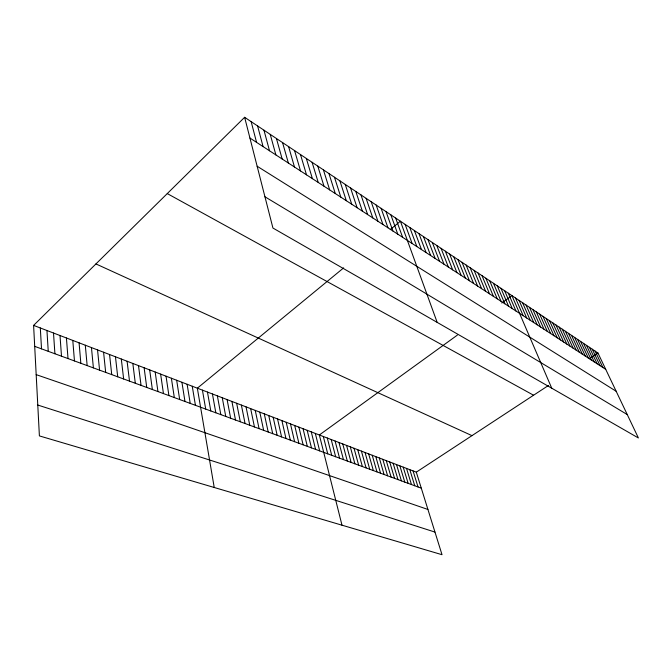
<?xml version="1.0" encoding="UTF-8"?>
<svg xmlns="http://www.w3.org/2000/svg" width="672" height="672" viewBox="0 0 672 672"><rect width="100%" height="100%" fill="white"/><g stroke="black" fill="none" stroke-linecap="round" stroke-linejoin="round"><path stroke-width="1.01" d="M33.6 325.391L416.304 472.156L442.016 554.702L39.396 435.91L33.6 325.391L244.633 117.298L597.946 353.002L638.4 437.976L272.933 228.043L244.633 117.298M343.644 267.893L197.341 388.189L214.234 487.502M390.264 229.555L400.403 221.214L437.178 322.392M457.38 335.101L319.351 434.977L341.989 525.193M501.749 302.996L511.938 295.621L551.737 388.189M416.304 472.156L548.478 385.451M589.243 358.714L597.946 353.002M37.775 405.048L434.969 532.081M36.179 374.632L427.921 509.468M34.7 346.357L421.285 488.158M95.928 263.928L471.979 435.641M167.269 193.586L533.576 395.228M264.944 196.787L627.262 414.574M257.141 166.228L616.165 391.272M249.942 138.054L605.741 369.382M595.115 351.112L602.91 367.542M592.25 349.205L600.046 365.677M589.369 347.281L597.164 363.804M586.463 345.349L594.258 361.914M583.531 343.392L591.318 360.007M580.574 341.418L588.361 358.084M577.592 339.427L585.371 356.143M574.585 337.42L582.364 354.178M571.544 335.395L579.323 352.204M568.487 333.354L576.257 350.213M565.396 331.288L573.157 348.197M562.279 329.213L570.032 346.164M559.129 327.113L566.882 344.114M555.962 324.996L563.707 342.048M552.754 322.854L560.498 339.965M549.528 320.704L557.256 337.856M546.26 318.528L553.988 335.731M542.976 316.327L550.687 333.589M539.65 314.118L547.361 331.422M536.298 311.875L544.001 329.238M532.913 309.624L540.607 327.029M529.502 307.339L537.18 324.803M526.05 305.046L533.719 322.56M522.572 302.719L530.233 320.292M519.061 300.376L526.705 317.999M515.516 298.015L523.152 315.68M508.318 293.21L515.928 310.985M504.672 290.774L512.266 308.608M500.984 288.322L508.561 306.205M497.263 285.835L504.832 303.769M493.508 283.332L501.052 301.316M489.712 280.804L497.246 298.838M485.881 278.242L493.399 296.335M482.017 275.663L489.51 293.815M478.103 273.05L485.579 291.262M474.155 270.421L481.614 288.674M470.165 267.758L477.607 286.07M466.141 265.07L473.55 283.441M462.067 262.357L469.459 280.778M457.96 259.619L465.326 278.09M453.81 256.847L461.152 275.377M449.61 254.041L456.926 272.63M445.368 251.219L452.668 269.858M441.084 248.354L448.35 267.053M436.758 245.465L443.999 264.222M432.382 242.55L439.589 261.358M427.955 239.602L435.137 258.46M423.486 236.62L430.643 255.536M418.975 233.604L426.09 252.58M414.406 230.555L421.487 249.589M409.786 227.48L416.842 246.565M405.124 224.364L412.138 243.508M395.665 218.056L402.612 237.317M390.877 214.864L397.782 234.175M386.03 211.63L392.893 231M381.133 208.362L387.954 227.783M376.177 205.052L382.956 224.54M371.171 201.718L377.908 221.256M366.106 198.332L372.792 217.93M360.982 194.914L367.626 214.57M355.799 191.461L362.393 211.168M350.557 187.958L357.101 207.724M345.248 184.422L351.742 204.246M339.889 180.844L346.324 200.718M334.454 177.223L340.838 197.156M328.961 173.561L335.286 193.544M323.408 169.848L329.675 189.89M413.07 470.921L418.034 486.965M317.78 166.093L323.988 186.194M409.811 469.669L414.758 485.764M406.526 468.409L411.457 484.546M312.094 162.296L318.234 182.456M403.217 467.141L408.131 483.328M399.882 465.864L404.779 482.101M306.331 158.458L312.404 178.668M396.522 464.57L401.394 480.858M393.128 463.268L397.992 479.606M300.502 154.568L306.508 174.838M389.718 461.966L394.556 478.346M386.274 460.648L391.096 477.078M294.596 150.629L300.535 170.948M382.805 459.312L387.601 475.801M379.31 457.976L384.09 474.508M288.616 146.639L294.487 167.017M375.791 456.624L380.545 473.206M372.238 455.263L376.967 471.895M282.568 142.607L288.364 163.036M368.659 453.886L373.363 470.576M365.047 452.5L369.734 469.241M276.444 138.516L282.164 159.004M361.41 451.105L366.072 467.905M357.739 449.702L362.376 466.544M270.245 134.383L275.881 154.921M354.043 448.283L358.655 465.184M350.314 446.855L354.9 463.806M263.962 130.192L269.522 150.788M346.559 445.41L351.12 462.42M342.762 443.957L347.298 461.017M257.603 125.95L263.08 146.597M338.948 442.495L343.451 459.606M335.093 441.017L339.57 458.178M251.16 121.649L256.553 142.355M331.204 439.522L335.656 456.75M327.289 438.018L331.708 455.297M323.333 436.506L327.726 453.835M315.336 433.432L319.662 450.878M311.279 431.878L315.58 449.383M307.188 430.315L311.464 447.871M303.064 428.736L307.306 446.342M298.906 427.14L303.114 444.805M294.714 425.527L298.88 443.26M290.48 423.906L294.613 441.689M286.213 422.268L290.312 440.11M281.904 420.613L285.97 438.522M277.561 418.95L281.585 436.909M273.176 417.27L277.158 435.288M268.758 415.573L272.698 433.65M264.298 413.86L268.195 432.004M259.795 412.138L263.651 430.332M255.251 410.39L259.073 428.652M250.664 408.635L254.444 426.955M246.036 406.862L249.774 425.242M241.374 405.073L245.062 423.511M236.662 403.267L240.299 421.772M231.907 401.444L235.502 420.008M227.102 399.596L230.647 418.228M222.264 397.74L225.758 416.438M217.367 395.867L220.819 414.624M212.436 393.977L215.83 412.793M207.455 392.062L210.798 410.945M202.423 390.13L205.708 409.08M192.251 386.232L195.426 405.308M187.11 384.258L190.226 403.402M181.919 382.267L184.976 401.478M176.669 380.26L179.676 399.538M171.377 378.227L174.325 397.572M166.034 376.177L168.916 395.59M160.633 374.111L163.456 393.582M155.182 372.019L157.937 391.558M149.68 369.902L152.368 389.516M144.119 367.777L146.74 387.45M138.499 365.618L141.053 385.367M132.829 363.443L135.307 383.258M127.1 361.25L129.503 381.133M121.313 359.024L123.64 378.983M115.458 356.782L117.718 376.807M109.553 354.514L111.728 374.615M103.58 352.229L105.68 372.397M97.549 349.919L99.574 370.154M91.459 347.575L93.391 367.886M85.302 345.215L87.15 365.593M79.078 342.829L80.842 363.283M72.786 340.418L74.466 360.94M66.427 337.982L68.015 358.579M60.001 335.513L61.496 356.185M53.508 333.026L54.911 353.766M46.948 330.506L48.25 351.33M40.312 327.961L41.513 348.852"/></g></svg>
